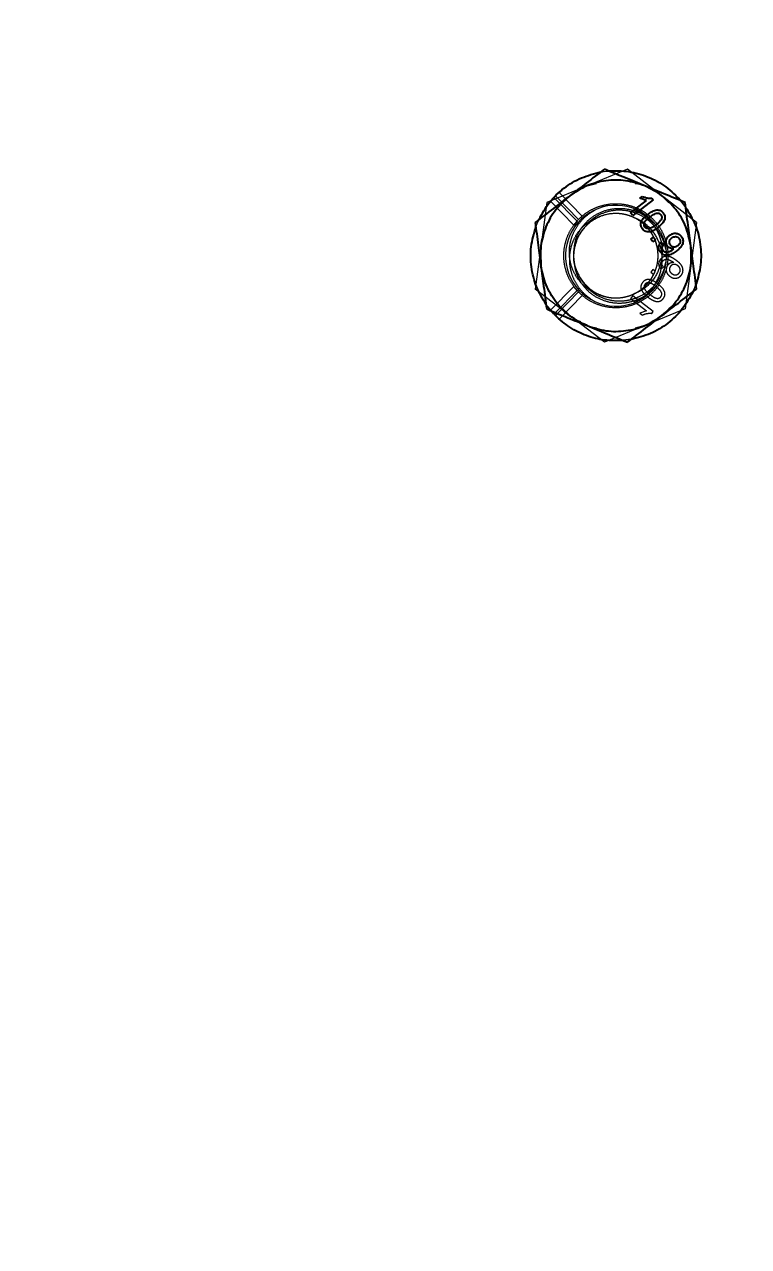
# Model space of a CAD drawing. Header units: millimetres. Extents: x 1293 to 41893, y 1011 to 26911.
# Drawn here: x 11029.2 to 11124.9, y 7258.8 to 7420.4 of the extents above; entities that cross this region are included whole.
import ezdxf

# ---------------------------------------------------------------- set-up
doc = ezdxf.new("R2010")
doc.units = ezdxf.units.MM
doc.header["$LTSCALE"] = 50
doc.linetypes.add('HIDDEN', pattern=[1.905, 1.27, -0.635])
doc.layers.add('CAPA_1', color=7, linetype='Continuous')
doc.layers.add('MAQUINAS', color=11, linetype='Continuous')
doc.styles.add('SLDTEXTSTYLE0', font='TXT', dxfattribs={"width": 0.75})
doc.dimstyles.new('SLDDIMSTYLE0', dxfattribs={"dimtxt": 100, "dimasz": 100, "dimexe": 0, "dimexo": 0.0625, "dimgap": 25, "dimtad": 2, "dimdec": 0, "dimlfac": 1.5, "dimrnd": 1e-09, "dimzin": 12, "dimdsep": 46, "dimtxsty": 'SLDTEXTSTYLE0', "dimsah": 1, "dimcen": 0.09, "dimadec": 0, "dimazin": 3, "dimtfac": 1, "dimtdec": 0, "dimtofl": 0, "dimtmove": 0, "dimatfit": 3, "dimfxl": 1, "dimfrac": 2, "dimtolj": 1, "dimtzin": 12, "dimarcsym": 0})

# ---------------------------------------------------------------- blocks, each defined once
blk = doc.blocks.new('_D_15')
at = {"layer": 'CAPA_1', "transparency": 16777216}
for p, q in [((6530.12, 8742.38), (6530.12, 9415.65)), ((16745.16, 6492), (16745.16, 9415.65)), ((6530.12, 9365.65), (16745.16, 9365.65))]:
    blk.add_line(p, q, dxfattribs=at)
for points in [[(6530.12, 9365.65), (6630.12, 9350.26), (6630.12, 9381.03)], [(16745.16, 9365.65), (16645.16, 9381.03), (16645.16, 9350.26)]]:
    blk.add_solid(points, dxfattribs=at)
at = {"layer": 'CAPA_1', "transparency": 16777216, "insert": (11452.92, 9494.55), "char_height": 100, "attachment_point": 1, "style": 'SLDTEXTSTYLE0'}
blk.add_mtext('15323', dxfattribs=at)

msp = doc.modelspace()

# ---------------------------------------------------------------- linework, layer by layer
at = {"layer": 'MAQUINAS', "linetype": 'HIDDEN', "lineweight": 18}
for p, q in [((11108.9181723, 7401.2894749), (11098.2433864, 7396.8869439)), ((11104.8888354, 7400.7665301), (11105.624484, 7400.951716)), ((11105.3893115, 7400.9203891), (11106.4281724, 7401.058774)), ((11105.8461342, 7400.9812417), (11106.968904, 7401.0407082)), ((11118.0682689, 7394.2461045), (11108.9181723, 7401.2894749)), ((11099.3909741, 7397.7601635), (11099.8797114, 7398.2254457)), ((11099.8797114, 7398.2254457), (11100.2735414, 7398.5150088)), ((11102.9368184, 7395.0937468), (11099.8797114, 7398.2254457)), ((11103.5807794, 7399.0882094), (11104.8274319, 7399.4202068)), ((11098.2433864, 7396.8869439), (11096.7186971, 7385.4410427)), ((11098.7465707, 7397.0507542), (11101.8257106, 7393.8964847)), ((11098.8799674, 7397.1494848), (11099.1951424, 7397.557182)), ((11099.1951424, 7397.557182), (11102.2522493, 7394.4254831)), ((11102.4443252, 7394.632312), (11099.3909741, 7397.7601635)), ((11113.4932206, 7397.7677897), (11114.404065, 7396.8541556)), ((11115.8069612, 7397.2824109), (11116.7408222, 7396.0672627)), ((11115.9842008, 7397.1176448), (11116.6234762, 7396.2871573)), ((11096.9441724, 7393.9993016), (11097.4768878, 7395.0627186)), ((11102.9368184, 7395.0937468), (11102.4443252, 7394.632312)), ((11103.0493011, 7395.1720003), (11102.9368184, 7395.0937468)), ((11111.611865, 7394.983687), (11111.4599748, 7395.1263843)), ((11096.6900398, 7393.1727744), (11096.8685021, 7393.8158245)), ((11096.7985936, 7393.6463179), (11097.1981793, 7394.6151903)), ((11102.2522493, 7394.4254831), (11101.8351512, 7393.8557399)), ((11118.0682689, 7394.2461045), (11116.5435796, 7382.8002033)), ((11097.8168498, 7392.4096247), (11097.4810417, 7391.1639933)), ((11116.9701162, 7392.4096247), (11117.3059478, 7391.1485744)), ((11097.8168498, 7387.2775225), (11097.4810182, 7388.5385729)), ((11113.8319053, 7388.2384033), (11114.0029633, 7388.9771368)), ((11114.9944313, 7388.981581), (11115.0594937, 7388.9289016)), ((11117.3059243, 7388.5231539), (11116.9701162, 7387.2775225)), ((11112.2928773, 7388.0113406), (11112.0250812, 7387.6634446)), ((11112.0250812, 7387.6634446), (11112.3729772, 7387.3956486)), ((11112.6407732, 7387.7435445), (11112.2928773, 7388.0113406)), ((11113.3823533, 7388.0591615), (11113.684939, 7388.3802779)), ((11105.8687937, 7378.3976723), (11096.7186971, 7385.4410427)), ((11098.7465707, 7382.636393), (11101.8257106, 7385.7906625)), ((11099.3884242, 7382.327963), (11102.2522493, 7385.2616642)), ((11101.8026469, 7385.8297361), (11102.5472904, 7384.967069)), ((11102.2522493, 7385.2616642), (11101.8257106, 7385.7906625)), ((11102.8740086, 7386.6282586), (11103.1913045, 7386.1857609)), ((11117.6740607, 7385.27872), (11117.3160585, 7384.6340312)), ((11117.9883724, 7386.0408293), (11117.5887867, 7385.0719569)), ((11118.1085578, 7386.5651135), (11117.7572533, 7385.4804365)), ((11102.4443252, 7385.0548352), (11099.6693157, 7382.2121167)), ((11102.9368184, 7384.5934005), (11099.8797114, 7381.4617015)), ((11109.6149166, 7384.5323812), (11109.3471205, 7384.1844853)), ((11109.3471205, 7384.1844853), (11111.4616755, 7382.5567873)), ((11112.3285049, 7382.4435719), (11109.6149166, 7384.5323812)), ((11111.2151416, 7384.4200893), (11111.6608104, 7384.7384209)), ((11099.4508481, 7381.8784456), (11098.1431571, 7383.4380913)), ((11098.7465707, 7382.636393), (11098.1634898, 7383.3999899)), ((11101.2937454, 7381.9193575), (11100.382901, 7382.8329916)), ((11116.5435796, 7382.8002033), (11105.8687937, 7378.3976723)), ((11111.4616755, 7382.5567873), (11110.5795623, 7382.2385401)), ((11110.5795623, 7382.2385401), (11110.9002788, 7381.9916656)), ((11112.1561112, 7382.2196138), (11112.3285049, 7382.4435719)), ((11111.2061866, 7380.5989378), (11109.9595341, 7380.2669404)), ((11109.4615071, 7378.786388), (11107.9194652, 7378.6387969)), ((11109.3976545, 7378.7667581), (11108.3587936, 7378.6283732))]:
    msp.add_line(p, q, dxfattribs=at)
at = {"layer": 'MAQUINAS', "linetype": 'Continuous', "lineweight": 25}
for p, q in [((11109.3471205, 7395.5026619), (11111.4616755, 7397.1303599)), ((11112.3285049, 7397.2435754), (11109.6149166, 7395.154766)), ((11110.5795623, 7397.4486071), (11110.9002788, 7397.6954816)), ((11111.4616755, 7397.1303599), (11110.5795623, 7397.4486071)), ((11112.1561112, 7397.4675334), (11112.3285049, 7397.2435754)), ((11109.6149166, 7395.154766), (11109.3471205, 7395.5026619)), ((11112.0250812, 7392.0237026), (11112.3729772, 7392.2914987)), ((11112.2928773, 7391.6758066), (11112.0250812, 7392.0237026)), ((11112.6407732, 7391.9436027), (11112.2928773, 7391.6758066)), ((11112.3729772, 7392.2914987), (11112.6407732, 7391.9436027)), ((11113.3823533, 7391.6279857), (11113.684939, 7391.3068694)), ((11114.9944313, 7390.7055662), (11115.0594937, 7390.7582456)), ((11099.1951424, 7382.1299652), (11098.7465707, 7382.636393)), ((11099.1951424, 7382.1299652), (11099.3884242, 7382.327963)), ((11099.3909741, 7381.9269837), (11099.6693157, 7382.2121167))]:
    msp.add_line(p, q, dxfattribs=at)
at = {"layer": 'MAQUINAS', "linetype": 'HIDDEN', "lineweight": 18}
msp.add_arc((11107.393483, 7389.8435736), 6.6666667, 37.587605897, 307.587605897, dxfattribs=at)
at = {"layer": 'MAQUINAS', "linetype": 'Continuous', "lineweight": 25}
for points in [[(11097.1981793, 7394.6151903), (11097.6335053, 7395.4001354), (11098.5041573, 7396.9700255), (11100.4701008, 7398.8377927), (11102.7787095, 7400.260401), (11104.5191108, 7400.700393), (11105.3893115, 7400.9203891)], [(11111.2061866, 7399.0882094), (11110.3737534, 7399.3601416), (11108.7088869, 7399.9040059), (11106.0597704, 7399.8558055), (11103.4904115, 7399.2088615), (11102.0259674, 7398.248147), (11101.2937454, 7397.7677897)], [(11106.4281724, 7401.058774), (11107.3256178, 7401.0742431), (11109.1205085, 7401.1051814), (11111.7210141, 7400.336508), (11114.1073334, 7399.0484984), (11115.3585783, 7397.7612627), (11115.9842008, 7397.1176448)], [(11117.3059243, 7391.1639933), (11117.1252078, 7392.0208677), (11116.7637749, 7393.7346165), (11115.3974738, 7396.0047186), (11113.5525245, 7397.9063767), (11111.9882992, 7398.6942652), (11111.2061866, 7399.0882094)], [(11101.2937454, 7397.7677897), (11100.6420286, 7397.1828474), (11099.338595, 7396.0129629), (11098.0557795, 7393.6946605), (11097.33137, 7391.1460584), (11097.4311512, 7389.3974554), (11097.4810417, 7388.5231539)], [(11116.6234762, 7396.2871573), (11117.0855955, 7395.5176814), (11118.0098342, 7393.9787295), (11118.6443963, 7391.3422889), (11118.7221069, 7388.631671), (11118.2329505, 7386.9044432), (11117.9883724, 7386.0408293)], [(11098.1634898, 7383.3999899), (11097.7013705, 7384.1694658), (11096.7771318, 7385.7084177), (11096.1425697, 7388.3448583), (11096.0648591, 7391.0554762), (11096.5540155, 7392.782704), (11096.7985936, 7393.6463179)], [(11113.4932206, 7381.9193575), (11114.1449374, 7382.5042998), (11115.448371, 7383.6741843), (11116.7311865, 7385.9924867), (11117.455596, 7388.5410888), (11117.3558148, 7390.2896918), (11117.3059243, 7391.1639933)], [(11103.5807794, 7380.5989378), (11102.7986668, 7380.9928821), (11101.2344415, 7381.7807706), (11099.3894922, 7383.6824287), (11098.0231911, 7385.9525307), (11097.6617582, 7387.6662795), (11097.4810417, 7388.5231539)], [(11117.5887867, 7385.0719569), (11117.1534607, 7384.2870118), (11116.2828087, 7382.7171218), (11114.3168652, 7380.8493545), (11112.0082565, 7379.4267462), (11110.2678552, 7378.9867542), (11109.3976545, 7378.7667581)], [(11108.3587936, 7378.6283732), (11107.5346194, 7378.6095217), (11105.886271, 7378.5718188), (11103.4803213, 7379.204995), (11101.237533, 7380.2817524), (11100.0064937, 7381.3785733), (11099.3909741, 7381.9269837)], [(11103.5807794, 7380.5989378), (11104.4132126, 7380.3270057), (11106.0780791, 7379.7831413), (11108.7271956, 7379.8313417), (11111.2965545, 7380.4782857), (11112.7609986, 7381.4390002), (11113.4932206, 7381.9193575)]]:
    msp.add_open_spline(points, degree=3, dxfattribs=at)
for points, knots in [([(11105.8687937, 7401.2894749), (11105.069132, 7400.673928), (11103.5681836, 7399.5185593), (11102.0180247, 7398.3253103), (11101.2937454, 7397.7677897)], [0, 0, 0, 0, 0.5327709195, 1, 1, 1, 1]), ([(11111.2061866, 7399.0882094), (11110.36122, 7399.4366934), (11108.5527566, 7400.1825459), (11106.8017037, 7400.904721), (11105.8687937, 7401.2894749)], [0, 0, 0, 0, 0.4672290805, 1, 1, 1, 1]), ([(11116.5435796, 7396.8869439), (11115.6106695, 7397.2716978), (11113.8596167, 7397.9938729), (11112.0511533, 7398.7397254), (11111.2061866, 7399.0882094)], [0, 0, 0, 0, 0.5327709195, 1, 1, 1, 1]), ([(11101.2937454, 7397.7677897), (11100.569466, 7397.2102691), (11099.0193071, 7396.0170201), (11097.5183587, 7394.8616514), (11096.7186971, 7394.2461045)], [0, 0, 0, 0, 0.46722908045, 1, 1, 1, 1]), ([(11110.9002788, 7397.6954816), (11111.1011585, 7397.6089344), (11111.5022234, 7397.4361391), (11111.9384003, 7397.4570807), (11112.1561112, 7397.4675334)], [0, 0, 0, 0, 0.5008657323, 1, 1, 1, 1]), ([(11117.3059243, 7391.1639933), (11117.1852369, 7392.0699979), (11116.9269324, 7394.0090994), (11116.676828, 7395.8866432), (11116.5435796, 7396.8869439)], [0, 0, 0, 0, 0.4672290805, 1, 1, 1, 1]), ([(11110.7140219, 7394.1958722), (11110.7586274, 7394.309799), (11110.8479036, 7394.5378188), (11111.1532042, 7394.9250017), (11111.4349211, 7395.1591299), (11111.6227189, 7395.3152042)], [0, 0, 0, 0, 0.249753552, 0.499871473, 1, 1, 1, 1]), ([(11111.2322137, 7393.6295232), (11111.195243, 7393.689268), (11111.1212812, 7393.8087905), (11111.1140474, 7394.0232656), (11111.1618834, 7394.2284416), (11111.3980279, 7394.578144), (11111.672258, 7394.7948288), (11111.8916022, 7394.9681451)], [0, 0, 0, 0, 0.1246963828, 0.2494616582, 0.3744323466, 0.4996371137, 1, 1, 1, 1]), ([(11111.6227189, 7395.3152042), (11111.7793839, 7395.4291806), (11112.0923273, 7395.6568523), (11112.5436849, 7395.8633217), (11112.9312042, 7395.9152329), (11113.2213777, 7395.8659335), (11113.4764386, 7395.7241125), (11113.6037609, 7395.5774831), (11113.6674852, 7395.5040957)], [0, 0, 0, 0, 0.2504817087, 0.5003455958, 0.6317049057, 0.7502211388, 0.8749866995, 1, 1, 1, 1]), ([(11111.8916022, 7394.9681451), (11112.0443414, 7395.0793551), (11112.2734369, 7395.2461605), (11112.6091179, 7395.4270372), (11112.7949239, 7395.4655112), (11112.8877046, 7395.4847228)], [0, 0, 0, 0, 0.5003723119, 0.7505151407, 1, 1, 1, 1]), ([(11113.3514499, 7395.2668843), (11113.3889593, 7395.2073251), (11113.4639766, 7395.0882093), (11113.4752487, 7394.8729313), (11113.4236624, 7394.6680622), (11113.1913608, 7394.3153457), (11112.915582, 7394.0981717), (11112.6949904, 7393.9244573)], [0, 0, 0, 0, 0.1247447425, 0.2494837578, 0.3744708184, 0.4996480989, 1, 1, 1, 1]), ([(11112.8877046, 7395.4847228), (11112.9322014, 7395.483113), (11113.0211663, 7395.4798943), (11113.1491807, 7395.4384949), (11113.2642253, 7395.3680917), (11113.3223715, 7395.3006242), (11113.3514499, 7395.2668843)], [0, 0, 0, 0, 0.2501584562, 0.5001555724, 0.7500324303, 1, 1, 1, 1]), ([(11113.6674852, 7395.5040957), (11113.721693, 7395.4234338), (11113.8300641, 7395.2621764), (11113.9038739, 7394.9755303), (11113.8801605, 7394.6808313), (11113.63263, 7394.1491032), (11113.2597065, 7393.830402), (11112.9616993, 7393.5757245)], [0, 0, 0, 0, 0.125373348, 0.2506437386, 0.375697515, 0.5011131747, 1, 1, 1, 1]), ([(11096.7186971, 7394.2461045), (11096.8519455, 7393.2458038), (11097.1020499, 7391.36826), (11097.3603544, 7389.4291585), (11097.4810417, 7388.5231539)], [0, 0, 0, 0, 0.5327709195, 1, 1, 1, 1]), ([(11110.9191073, 7393.3885067), (11110.8401255, 7393.5104695), (11110.7215014, 7393.6936472), (11110.6900854, 7393.946259), (11110.6939334, 7394.0898786), (11110.7073258, 7394.1605414), (11110.7140219, 7394.1958722)], [0, 0, 0, 0, 0.4987953461, 0.7491482596, 0.8745764119, 1, 1, 1, 1]), ([(11112.9616993, 7393.5757245), (11112.8052317, 7393.4617469), (11112.4926739, 7393.2340668), (11112.045296, 7393.0307359), (11111.6591001, 7392.9769615), (11111.368098, 7393.0233789), (11111.1096718, 7393.1683964), (11110.9826689, 7393.3150903), (11110.9191073, 7393.3885067)], [0, 0, 0, 0, 0.2504758129, 0.50034735438, 0.62576834083, 0.75017618309, 0.87496969665, 1, 1, 1, 1]), ([(11112.6949904, 7393.9244573), (11112.4713462, 7393.7565579), (11112.1917459, 7393.54665), (11111.7932053, 7393.4093203), (11111.5825717, 7393.4140253), (11111.3776935, 7393.4774177), (11111.280693, 7393.5788359), (11111.2322137, 7393.6295232)], [0, 0, 0, 0, 0.5004095025, 0.6256126137, 0.7505796735, 0.875343692, 1, 1, 1, 1]), ([(11114.2268077, 7391.1067488), (11114.1879497, 7391.1634096), (11114.1102599, 7391.2766931), (11114.0451725, 7391.4730774), (11114.0239106, 7391.6785599), (11114.0478675, 7391.8835946), (11114.1121174, 7392.0807719), (11114.2479697, 7392.3214536), (11114.4038577, 7392.4584235), (11114.5074354, 7392.5494313)], [0, 0, 0, 0, 0.1250740585, 0.2500636243, 0.3732612247, 0.5001992382, 0.6242961009, 0.7503685137, 1, 1, 1, 1]), ([(11114.6215081, 7391.2417657), (11114.5719641, 7391.3174443), (11114.4977333, 7391.4308318), (11114.4650124, 7391.6091653), (11114.4711049, 7391.7439651), (11114.5062771, 7391.8747936), (11114.5880829, 7392.0363181), (11114.6894314, 7392.1270455), (11114.7567495, 7392.1873087)], [0, 0, 0, 0, 0.24952054608, 0.37385078377, 0.49988878406, 0.6240955932, 0.75031544223, 1, 1, 1, 1]), ([(11114.5074354, 7392.5494313), (11114.628633, 7392.6301673), (11114.8112299, 7392.7518044), (11115.0951914, 7392.8191385), (11115.3141066, 7392.8253149), (11115.5275658, 7392.786209), (11115.7989645, 7392.6772031), (11115.9484408, 7392.5177029), (11116.0483597, 7392.4110834)], [0, 0, 0, 0, 0.2498688585, 0.3764535287, 0.5003476657, 0.6272386366, 0.7508240847, 1, 1, 1, 1]), ([(11114.7567495, 7392.1873087), (11114.8364994, 7392.2406644), (11114.9957893, 7392.3472354), (11115.2411005, 7392.3846799), (11115.4300109, 7392.3585573), (11115.610963, 7392.2904676), (11115.7097592, 7392.1866653), (11115.7762596, 7392.1167953)], [0, 0, 0, 0, 0.2502503989, 0.4998417518, 0.6295762977, 0.7506653539, 1, 1, 1, 1]), ([(11116.0483597, 7392.4110834), (11116.1007775, 7392.332148), (11116.2055974, 7392.174301), (11116.2750527, 7391.8954186), (11116.2763044, 7391.6103376), (11116.1726282, 7391.2438843), (11115.8853893, 7390.8555583), (11115.5922136, 7390.6194883), (11115.4452482, 7390.5011493)], [0, 0, 0, 0, 0.1250635897, 0.25008955759, 0.37511000523, 0.50016939956, 0.74944095238, 1, 1, 1, 1]), ([(11115.7762596, 7392.1167953), (11115.8252375, 7392.0386527), (11115.8984315, 7391.921874), (11115.9181156, 7391.7380991), (11115.9007192, 7391.6020559), (11115.8548323, 7391.4715847), (11115.7602709, 7391.3138546), (11115.6557044, 7391.2236428), (11115.5862299, 7391.1637056)], [0, 0, 0, 0, 0.2490168506, 0.3721383925, 0.4993654558, 0.6235619335, 0.7498926933, 1, 1, 1, 1]), ([(11113.2635783, 7390.3427865), (11113.1975955, 7390.4431432), (11113.098376, 7390.5940515), (11113.0476922, 7390.8295615), (11113.0473469, 7391.0681545), (11113.1426517, 7391.3609797), (11113.3023687, 7391.5388901), (11113.3823533, 7391.6279857)], [0, 0, 0, 0, 0.2498594906, 0.3757183909, 0.500481002, 0.7498462328, 1, 1, 1, 1]), ([(11115.4452482, 7390.5011493), (11115.278889, 7390.3798109), (11114.946736, 7390.1375464), (11114.4626115, 7389.9302445), (11114.048355, 7389.8969629), (11113.7432655, 7389.961601), (11113.4684414, 7390.1100248), (11113.3318851, 7390.2651776), (11113.2635783, 7390.3427865)], [0, 0, 0, 0, 0.2504849429, 0.5001185141, 0.6278991852, 0.7500923696, 0.8749936752, 1, 1, 1, 1]), ([(11113.684939, 7391.3068694), (11113.6358353, 7391.2485065), (11113.5471539, 7391.1431031), (11113.4809413, 7390.9804719), (11113.4726559, 7390.84939), (11113.4917826, 7390.7471951), (11113.5303125, 7390.650183), (11113.5704336, 7390.5939695), (11113.5904928, 7390.5658646)], [0, 0, 0, 0, 0.2764767993, 0.4993179598, 0.6237184282, 0.7494961879, 0.8747561628, 1, 1, 1, 1]), ([(11113.5904928, 7390.5658646), (11113.634703, 7390.5166172), (11113.7230862, 7390.4181637), (11113.9038962, 7390.3295782), (11114.1022919, 7390.2988859), (11114.4914633, 7390.3859676), (11114.7709768, 7390.5635776), (11114.9944313, 7390.7055662)], [0, 0, 0, 0, 0.1252073258, 0.2503100191, 0.3753386279, 0.50062014744, 1, 1, 1, 1]), ([(11115.0594937, 7390.7582456), (11114.9809943, 7390.7551846), (11114.8235025, 7390.7490433), (11114.5952117, 7390.8171995), (11114.3841843, 7390.929535), (11114.2791883, 7391.0477657), (11114.2268077, 7391.1067488)], [0, 0, 0, 0, 0.2489431768, 0.4994502947, 0.7502849385, 1, 1, 1, 1]), ([(11115.5862299, 7391.1637056), (11115.5104792, 7391.1125641), (11115.395866, 7391.0351855), (11115.2190255, 7390.986781), (11115.0813079, 7390.9802106), (11114.9474764, 7391.0039684), (11114.7773925, 7391.0738754), (11114.6839858, 7391.1744761), (11114.6215081, 7391.2417657)], [0, 0, 0, 0, 0.2499764907, 0.3782221672, 0.5003423322, 0.6274524307, 0.7508110927, 1, 1, 1, 1]), ([(11118.0682689, 7385.4410427), (11117.9350205, 7386.4413434), (11117.6849161, 7388.3188872), (11117.4266116, 7390.2579887), (11117.3059243, 7391.1639933)], [0, 0, 0, 0, 0.5327709195, 1, 1, 1, 1]), ([(11097.4810417, 7388.5231539), (11097.6017291, 7387.6171493), (11097.8600335, 7385.6780478), (11098.110138, 7383.800504), (11098.2433864, 7382.8002033)], [0, 0, 0, 0, 0.4672290805, 1, 1, 1, 1]), ([(11113.4932206, 7381.9193575), (11114.2175, 7382.4768781), (11115.7676589, 7383.6701271), (11117.2686073, 7384.8254958), (11118.0682689, 7385.4410427)], [0, 0, 0, 0, 0.4672290805, 1, 1, 1, 1]), ([(11098.2433864, 7382.8002033), (11099.1762964, 7382.4154494), (11100.9273493, 7381.6932743), (11102.7358127, 7380.9474218), (11103.5807794, 7380.5989378)], [0, 0, 0, 0, 0.5327709195, 1, 1, 1, 1]), ([(11103.5807794, 7380.5989378), (11104.425746, 7380.2504538), (11106.2342094, 7379.5046013), (11107.9852623, 7378.7824262), (11108.9181723, 7378.3976723)], [0, 0, 0, 0, 0.4672290805, 1, 1, 1, 1]), ([(11108.9181723, 7378.3976723), (11109.717834, 7379.0132192), (11111.2187824, 7380.1685879), (11112.7689413, 7381.3618369), (11113.4932206, 7381.9193575)], [0, 0, 0, 0, 0.5327709195, 1, 1, 1, 1])]:
    msp.add_open_spline(points, degree=3, knots=knots, dxfattribs=at)
at = {"layer": 'MAQUINAS', "linetype": 'HIDDEN', "lineweight": 18}
for points, knots in [([(11109.9595341, 7399.4202068), (11110.4049953, 7399.3549012), (11110.8846567, 7399.2845818), (11111.293037, 7399.0429161), (11111.3221548, 7399.0256852)], [0, 0, 0, 0, 0.9286993414, 1, 1, 1, 1]), ([(11101.405877, 7397.836959), (11101.3763957, 7397.8203577), (11100.9629169, 7397.5875228), (11100.6621879, 7397.2072836), (11100.382901, 7396.8541556)], [0, 0, 0, 0, 0.0713006586, 1, 1, 1, 1]), ([(11105.3858625, 7384.6328133), (11104.9848033, 7384.7804721), (11104.1826796, 7385.0757915), (11103.1435969, 7385.8432388), (11102.2966563, 7386.801714), (11101.7457516, 7387.7940054), (11101.4305783, 7388.7082182), (11101.2764669, 7389.484072), (11101.2235476, 7390.2515847), (11101.2647435, 7391.0172543), (11101.4375116, 7391.9752582), (11101.837406, 7393.0830928), (11102.5728441, 7394.2331241), (11103.5172668, 7395.2233496), (11104.2875447, 7395.6942997), (11104.6726087, 7395.929729)], [0, 0, 0, 0, 0.0884668769, 0.1769349396, 0.2650834494, 0.3527000474, 0.4108611917, 0.4655161139, 0.5166218898, 0.5704007078, 0.6244579723, 0.7185525523, 0.81300073, 0.9065185289, 1, 1, 1, 1]), ([(11105.3858625, 7395.0543339), (11104.9848032, 7394.9066751), (11104.1826786, 7394.6113553), (11103.1435947, 7393.8439067), (11102.2966538, 7392.8854297), (11101.7457495, 7391.8931372), (11101.4305768, 7390.9789238), (11101.2764659, 7390.2030685), (11101.2235475, 7389.4355541), (11101.2647446, 7388.6698828), (11101.4375142, 7387.71188), (11101.8374093, 7386.6040484), (11102.5728463, 7385.4540206), (11103.5172678, 7384.463797), (11104.287545, 7383.9928473), (11104.6726087, 7383.7574182)], [0, 0, 0, 0, 0.0884668865, 0.1769351419, 0.2650838059, 0.3527003763, 0.4108615403, 0.4655165562, 0.5166224947, 0.5704014015, 0.6244587627, 0.7185529977, 0.8130008929, 0.906518615, 1, 1, 1, 1]), ([(11101.8574282, 7390.5747784), (11101.9004831, 7390.966465), (11101.9855361, 7391.740224), (11102.4972896, 7393.0565669), (11103.4406243, 7394.3726811), (11104.9012607, 7395.4574737), (11106.568501, 7396.0558236), (11108.3345667, 7396.173547), (11110.0627881, 7395.7866624), (11111.5647114, 7395.01524), (11112.3300995, 7394.254264), (11112.6762937, 7393.9100654)], [0, 0, 0, 0, 0.0816770766, 0.1613492895, 0.2910353615, 0.4131480043, 0.5342211749, 0.6547649167, 0.7763458984, 0.8988385446, 1, 1, 1, 1]), ([(11102.9684938, 7386.4373978), (11103.1326264, 7386.2411579), (11103.542688, 7385.7508808), (11104.1409893, 7385.2828252), (11104.6891411, 7384.9527675), (11105.0748609, 7384.7560275), (11105.5627342, 7384.557652), (11105.9303631, 7384.4505682), (11106.13171, 7384.4038593), (11106.1320492, 7384.4037806), (11106.1325532, 7384.4036638), (11106.1334653, 7384.4034524), (11106.1351334, 7384.4030662), (11106.1382369, 7384.402349), (11106.1441773, 7384.4009806), (11106.1560564, 7384.3982616), (11106.181328, 7384.3925517), (11106.2394332, 7384.3797915), (11106.4169533, 7384.3434267), (11107.0178038, 7384.2478524), (11107.6990006, 7384.2452558), (11108.3598405, 7384.3402356), (11108.7401182, 7384.4185237), (11109.1661246, 7384.541038), (11109.5424031, 7384.6851688), (11109.770663, 7384.789903), (11109.9991441, 7384.9018552), (11110.2897552, 7385.0612215), (11110.6891265, 7385.3271609), (11111.0642469, 7385.6263745), (11111.3934024, 7385.9386988), (11111.7145703, 7386.295567), (11112.0429307, 7386.7303349), (11112.2959857, 7387.1558325), (11112.4359491, 7387.4427045), (11112.5418566, 7387.6746197), (11112.6656326, 7387.9824512), (11112.8058324, 7388.441508), (11112.9061501, 7388.9109346), (11112.9690165, 7389.4126204), (11112.9849601, 7389.9122993), (11112.9575769, 7390.373604), (11112.8995187, 7390.8060157), (11112.8371029, 7391.0998662), (11112.749207, 7391.4342875), (11112.6471833, 7391.756139), (11112.4734437, 7392.1754693), (11112.2912738, 7392.5346109), (11112.1114702, 7392.8366645), (11111.8222717, 7393.2637476), (11111.3631788, 7393.8062507), (11110.6971276, 7394.3730275), (11110.0379175, 7394.7782992), (11109.4219166, 7395.0585387), (11108.8354527, 7395.2504065), (11108.2446425, 7395.3727828), (11107.6445767, 7395.432728), (11106.6081378, 7395.4253911), (11105.1287407, 7395.0707918), (11103.511006, 7394.0015636), (11102.2993128, 7392.4522144), (11102.0047233, 7391.2005912), (11101.8574282, 7390.5747784)], [0, 0, 0, 0, 0.0250181883, 0.0625043282, 0.0735656807, 0.0876807921, 0.1048486746, 0.1250681255, 0.1250787568, 0.1250871491, 0.1251022213, 0.1251294094, 0.125178832, 0.1252698684, 0.125441304, 0.1257757255, 0.1264631056, 0.1279781912, 0.1316008208, 0.1442047338, 0.1875360975, 0.1974839401, 0.2095747319, 0.2255205806, 0.2408316255, 0.2489794706, 0.2501029724, 0.2657459023, 0.2813887344, 0.297031469, 0.3126741063, 0.3257637971, 0.3440051523, 0.3659348712, 0.3741056704, 0.3752512632, 0.3908998935, 0.4065483237, 0.4221965547, 0.4378445877, 0.4559978031, 0.471063821, 0.4830415611, 0.4986922062, 0.5004339714, 0.516900789, 0.5317007681, 0.5448335999, 0.5562990104, 0.5660967609, 0.5953223527, 0.6255550819, 0.6513442881, 0.6708386829, 0.691703801, 0.7116257019, 0.7298008683, 0.7506497044, 0.8129869103, 0.8753243613, 0.9376620577, 1, 1, 1, 1]), ([(11114.0027488, 7390.7165286), (11113.925923, 7391.027867), (11113.7722596, 7391.6505914), (11113.4082025, 7392.4465697), (11112.9856702, 7393.1470439), (11112.49416, 7393.7821453), (11111.7086151, 7394.5542812), (11110.8905939, 7395.0878446), (11110.1662299, 7395.4113683), (11109.7630618, 7395.561619), (11109.3212782, 7395.6917526), (11108.4649807, 7395.8700424), (11107.1715113, 7395.9072581), (11105.5365054, 7395.4750179), (11104.2161062, 7394.7431721), (11103.6450821, 7394.0352145), (11103.4329393, 7393.772199)], [0, 0, 0, 0, 0.0699445517, 0.1398998037, 0.1901690215, 0.2485203331, 0.3148406799, 0.4301932483, 0.4591565249, 0.4881451827, 0.5241409113, 0.5596623757, 0.6791892646, 0.8023255082, 0.926561352, 1, 1, 1, 1]), ([(11109.7902977, 7383.6226634), (11110.4804933, 7384.0368883), (11111.6676587, 7384.7493727), (11112.9211767, 7386.4951862), (11113.505688, 7388.2204148), (11113.565069, 7390.1526611), (11113.0581207, 7392.0548177), (11111.9439982, 7393.5704783), (11110.7316078, 7394.4970834), (11110.0255701, 7394.7933323), (11109.6725423, 7394.9414605)], [0, 0, 0, 0, 0.165811144, 0.2852021632, 0.4396746029, 0.5380471625, 0.6848578323, 0.8410056245, 0.9205008014, 1, 1, 1, 1]), ([(11109.7902977, 7396.0644838), (11110.4813899, 7395.6502314), (11111.6700961, 7394.9377007), (11112.9137351, 7393.1921802), (11113.5188205, 7391.517412), (11113.5030352, 7390.3528965), (11113.4973378, 7389.9325903)], [0, 0, 0, 0, 0.31468294427, 0.54126720419, 0.8344305175, 1, 1, 1, 1]), ([(11101.8574282, 7389.1123689), (11101.8990451, 7388.7291877), (11101.9813861, 7387.971046), (11102.4749452, 7386.6757229), (11103.3869162, 7385.3752203), (11104.8007769, 7384.2884732), (11106.4186198, 7383.6681353), (11108.1412592, 7383.5054673), (11109.8412462, 7383.8273104), (11111.4304311, 7384.5662592), (11112.2610432, 7385.3735103), (11112.6762937, 7385.7770819)], [0, 0, 0, 0, 0.0799042432, 0.15809424, 0.2857393539, 0.4052041152, 0.5237797068, 0.641696608, 0.76043172, 0.8802318669, 1, 1, 1, 1]), ([(11114.0027488, 7388.9706186), (11113.9249077, 7388.6557796), (11113.7692139, 7388.026054), (11113.3981722, 7387.2203943), (11112.9658551, 7386.510417), (11112.4601437, 7385.8658732), (11111.6538584, 7385.0884329), (11110.816321, 7384.5571424), (11110.078334, 7384.2404783), (11109.6545045, 7384.0898686), (11109.1764807, 7383.9595124), (11108.2659303, 7383.7972665), (11106.9338433, 7383.810938), (11105.5508766, 7384.228252), (11104.5518686, 7384.7984837), (11103.7165251, 7385.4467773), (11103.2550515, 7386.0579084), (11102.9684938, 7386.4373978)], [0, 0, 0, 0, 0.0672791616, 0.1345684682, 0.1832742045, 0.2398605892, 0.3042907162, 0.4153851036, 0.4432539397, 0.4711471074, 0.5087972308, 0.5460795612, 0.6631849891, 0.7817759735, 0.8417042154, 0.9017042756, 1, 1, 1, 1]), ([(11113.497338, 7389.7545565), (11113.3652239, 7389.0614029), (11113.0913519, 7387.6244976), (11111.9392044, 7386.1170231), (11110.7324625, 7385.1900005), (11110.025855, 7384.8937938), (11109.6725423, 7384.7456867)], [0, 0, 0, 0, 0.315900386, 0.6548605588, 0.8274259144, 1, 1, 1, 1]), ([(11114.0027488, 7388.9706186), (11113.9214256, 7388.5422086), (11113.7587789, 7387.6853861), (11113.339629, 7386.7894455), (11113.0005919, 7386.2323073), (11112.8169746, 7385.9621383), (11112.6204799, 7385.7013089), (11112.4527122, 7385.4998584), (11112.2924404, 7385.3206312), (11111.9943705, 7385.0039843), (11111.6935361, 7384.7544758), (11111.4599748, 7384.5607629)], [0, 0, 0, 0, 0.2499521683, 0.4999058112, 0.5624707111, 0.6250342165, 0.6875963471, 0.7501571225, 0.7756704072, 0.8258353255, 1, 1, 1, 1]), ([(11113.2635783, 7389.3443607), (11113.1975987, 7389.2440034), (11113.0983212, 7389.0929987), (11113.0476661, 7388.8574699), (11113.047391, 7388.618883), (11113.1426492, 7388.326167), (11113.3023679, 7388.148257), (11113.3823533, 7388.0591615)], [0, 0, 0, 0, 0.2498591948, 0.3759561592, 0.5004815934, 0.749846529, 1, 1, 1, 1]), ([(11115.4452482, 7389.1859979), (11115.2788887, 7389.3073361), (11114.9467351, 7389.5496002), (11114.4625058, 7389.7569513), (11114.0482306, 7389.7901779), (11113.7431628, 7389.7254897), (11113.4684411, 7389.5771225), (11113.331885, 7389.4219697), (11113.2635783, 7389.3443607)], [0, 0, 0, 0, 0.2504849259, 0.5001184801, 0.6280398823, 0.7500923866, 0.8749936837, 1, 1, 1, 1]), ([(11113.684939, 7388.3802779), (11113.6357822, 7388.4386716), (11113.5470905, 7388.5440291), (11113.4807579, 7388.7069523), (11113.4729548, 7388.837658), (11113.4965842, 7388.9749388), (11113.5529737, 7389.0628141), (11113.5904928, 7389.1212826)], [0, 0, 0, 0, 0.27707427386, 0.49991402738, 0.62483428487, 0.75038084812, 1, 1, 1, 1]), ([(11113.5904928, 7389.1212826), (11113.634703, 7389.17053), (11113.7230862, 7389.2689835), (11113.9038962, 7389.357569), (11114.1022919, 7389.3882613), (11114.4914633, 7389.3011796), (11114.7709768, 7389.1235696), (11114.9944313, 7388.981581)], [0, 0, 0, 0, 0.1252073258, 0.2503100191, 0.3753386279, 0.5006201474, 1, 1, 1, 1]), ([(11114.2268077, 7388.5803984), (11114.2066401, 7388.5526625), (11114.1663035, 7388.4971883), (11114.1006918, 7388.3766429), (11114.0446931, 7388.2142767), (11114.0240315, 7388.0083757), (11114.0478866, 7387.8033446), (11114.1121758, 7387.6062556), (11114.248055, 7387.3656175), (11114.4038556, 7387.2287251), (11114.5074354, 7387.1377159)], [0, 0, 0, 0, 0.0626107389, 0.1252263593, 0.2501941382, 0.3735862588, 0.5002863049, 0.6245798583, 0.750412027, 1, 1, 1, 1]), ([(11115.0594937, 7388.9289016), (11114.9808032, 7388.9319592), (11114.8225081, 7388.9381098), (11114.5939752, 7388.8693734), (11114.3833418, 7388.7568232), (11114.2789323, 7388.6391465), (11114.2268077, 7388.5803984)], [0, 0, 0, 0, 0.2495404591, 0.5019797072, 0.7513717736, 1, 1, 1, 1]), ([(11115.5862299, 7388.5234416), (11115.5104791, 7388.5745842), (11115.3959589, 7388.6519016), (11115.2191396, 7388.7003422), (11115.0815431, 7388.7069514), (11114.9476023, 7388.6832158), (11114.7774806, 7388.613363), (11114.6839864, 7388.5126702), (11114.6215081, 7388.4453815)], [0, 0, 0, 0, 0.2499766017, 0.3779151287, 0.5003420213, 0.627106401, 0.7508109821, 1, 1, 1, 1]), ([(11116.0483597, 7387.2760638), (11116.1007775, 7387.3549992), (11116.2055974, 7387.5128462), (11116.2750527, 7387.7917286), (11116.2763044, 7388.0768096), (11116.1726282, 7388.4432629), (11115.8853893, 7388.8315889), (11115.5922136, 7389.0676589), (11115.4452482, 7389.1859979)], [0, 0, 0, 0, 0.1250635897, 0.25008955759, 0.37511000523, 0.50016939956, 0.74944095238, 1, 1, 1, 1]), ([(11115.7762596, 7387.5703519), (11115.8252404, 7387.6484941), (11115.8983808, 7387.76518), (11115.9181068, 7387.9489354), (11115.9007731, 7388.0848698), (11115.8548862, 7388.2154479), (11115.7603639, 7388.3732126), (11115.6557043, 7388.4635046), (11115.5862299, 7388.5234416)], [0, 0, 0, 0, 0.249017166, 0.3718446563, 0.4993648037, 0.6232259433, 0.7498923764, 1, 1, 1, 1]), ([(11114.6215081, 7388.4453815), (11114.5719639, 7388.3697029), (11114.4977968, 7388.2564131), (11114.4650199, 7388.0781024), (11114.4710719, 7387.9434033), (11114.5062284, 7387.8124571), (11114.5880054, 7387.6509051), (11114.6894334, 7387.5601026), (11114.7567495, 7387.4998385)], [0, 0, 0, 0, 0.2495203093, 0.3735284255, 0.4998883672, 0.623789863, 0.7503156792, 1, 1, 1, 1]), ([(11114.5074354, 7387.1377159), (11114.6286332, 7387.0569815), (11114.8113277, 7386.9352818), (11115.0953101, 7386.8679873), (11115.3143477, 7386.8618511), (11115.5276932, 7386.9009748), (11115.7990547, 7387.0100361), (11115.9484415, 7387.1694434), (11116.0483597, 7387.2760638)], [0, 0, 0, 0, 0.2498687718, 0.3766540303, 0.5003478215, 0.6274593765, 0.7508241712, 1, 1, 1, 1]), ([(11114.7567495, 7387.4998385), (11114.8364993, 7387.4464823), (11114.9957888, 7387.3399105), (11115.2409901, 7387.3024888), (11115.4299009, 7387.328557), (11115.6108839, 7387.3966034), (11115.7097583, 7387.5004837), (11115.7762596, 7387.5703519)], [0, 0, 0, 0, 0.25025022803, 0.49984141065, 0.62928839712, 0.75066552405, 1, 1, 1, 1]), ([(11110.9191073, 7386.2986405), (11110.8408044, 7386.1767427), (11110.7231999, 7385.9936626), (11110.6825267, 7385.7045065), (11110.7035233, 7385.5623537), (11110.7140219, 7385.4912751)], [0, 0, 0, 0, 0.49903631309, 0.7495101716, 1, 1, 1, 1]), ([(11110.7140219, 7385.4912751), (11110.7586274, 7385.3773483), (11110.8479036, 7385.1493284), (11111.1532042, 7384.7621455), (11111.4349211, 7384.5280173), (11111.6227189, 7384.371943)], [0, 0, 0, 0, 0.249753552, 0.499871473, 1, 1, 1, 1]), ([(11112.9616993, 7386.1114227), (11112.8052314, 7386.2254126), (11112.4926731, 7386.4531174), (11112.0449908, 7386.6564342), (11111.6587415, 7386.7104066), (11111.3678214, 7386.6635508), (11111.1096696, 7386.5187652), (11110.9826682, 7386.3720618), (11110.9191073, 7386.2986405)], [0, 0, 0, 0, 0.2504715078, 0.5003387545, 0.6261880614, 0.750180477, 0.8749718456, 1, 1, 1, 1]), ([(11111.2322137, 7386.057624), (11111.195243, 7385.9978792), (11111.1212812, 7385.8783567), (11111.1140474, 7385.6638816), (11111.1618834, 7385.4587056), (11111.3980279, 7385.1090033), (11111.672258, 7384.8923184), (11111.8916022, 7384.7190021)], [0, 0, 0, 0, 0.12469638283, 0.2494616582, 0.37443234657, 0.49963711369, 1, 1, 1, 1]), ([(11112.6949904, 7385.7626899), (11112.4713462, 7385.9305893), (11112.1917459, 7386.1404973), (11111.7932053, 7386.2778269), (11111.5825717, 7386.2731219), (11111.3776935, 7386.2097296), (11111.280693, 7386.1083113), (11111.2322137, 7386.057624)], [0, 0, 0, 0, 0.5004095025, 0.6256126137, 0.7505796735, 0.875343692, 1, 1, 1, 1]), ([(11113.3514499, 7384.4202629), (11113.3889593, 7384.4798221), (11113.4639766, 7384.5989379), (11113.4752487, 7384.8142159), (11113.4236624, 7385.019085), (11113.1913608, 7385.3718015), (11112.915582, 7385.5889755), (11112.6949904, 7385.7626899)], [0, 0, 0, 0, 0.1247447425, 0.2494837578, 0.3744708184, 0.4996480989, 1, 1, 1, 1]), ([(11113.6674852, 7384.1830515), (11113.721693, 7384.2637134), (11113.8300641, 7384.4249709), (11113.9038739, 7384.7116169), (11113.8801605, 7385.0063159), (11113.63263, 7385.538044), (11113.2597065, 7385.8567452), (11112.9616993, 7386.1114227)], [0, 0, 0, 0, 0.125373348, 0.2506437386, 0.375697515, 0.5011131747, 1, 1, 1, 1]), ([(11111.6227189, 7384.371943), (11111.7793842, 7384.2579665), (11112.0923284, 7384.0302944), (11112.5437969, 7383.8237741), (11112.93134, 7383.7719059), (11113.2214883, 7383.8212779), (11113.4764389, 7383.9630342), (11113.603761, 7384.1096639), (11113.6674852, 7384.1830515)], [0, 0, 0, 0, 0.2504815493, 0.5003452774, 0.6318664681, 0.7502212978, 0.8749867791, 1, 1, 1, 1]), ([(11111.8916022, 7384.7190021), (11112.0443414, 7384.6077921), (11112.2734369, 7384.4409867), (11112.6091179, 7384.26011), (11112.7949239, 7384.221636), (11112.8877046, 7384.2024244)], [0, 0, 0, 0, 0.5003723119, 0.7505151407, 1, 1, 1, 1]), ([(11112.8877046, 7384.2024244), (11112.9321765, 7384.2040539), (11113.0210916, 7384.207312), (11113.1494793, 7384.2484163), (11113.2441974, 7384.3080379), (11113.3094416, 7384.36852), (11113.3374468, 7384.4030149), (11113.3514499, 7384.4202629)], [0, 0, 0, 0, 0.2500549443, 0.4999486155, 0.749722078, 0.8748570557, 1, 1, 1, 1]), ([(11110.9002788, 7381.9916656), (11111.1011585, 7382.0782128), (11111.5022234, 7382.2510081), (11111.9384003, 7382.2300665), (11112.1561112, 7382.2196138)], [0, 0, 0, 0, 0.50086573232, 1, 1, 1, 1]), ([(11114.404065, 7382.8329916), (11114.1247781, 7382.4798636), (11113.8240491, 7382.0996244), (11113.4105703, 7381.8667895), (11113.381089, 7381.8501882)], [0, 0, 0, 0, 0.9286993414, 1, 1, 1, 1]), ([(11104.8274319, 7380.2669404), (11104.3819707, 7380.332246), (11103.9023093, 7380.4025654), (11103.493929, 7380.6442311), (11103.4648112, 7380.661462)], [0, 0, 0, 0, 0.9286993414, 1, 1, 1, 1])]:
    msp.add_open_spline(points, degree=3, knots=knots, dxfattribs=at)
for points in [[(11101.8257106, 7385.7906625), (11101.5861558, 7386.1613856), (11101.1070461, 7386.9028317), (11100.6741936, 7388.1629614), (11100.4735508, 7389.4741525), (11100.5311146, 7390.8017828), (11100.8397796, 7392.0934363), (11101.389541, 7393.302625), (11102.1598397, 7394.3846567), (11103.1224674, 7395.2998425), (11104.2420269, 7396.0145353), (11105.4773872, 7396.5024791), (11106.7831534, 7396.745743), (11108.1113461, 7396.7353889), (11109.4131611, 7396.471797), (11110.6407637, 7395.964653), (11111.7490459, 7395.2325918), (11112.6972842, 7394.3025127), (11113.4506359, 7393.2085912), (11113.9814193, 7391.9910231), (11114.270131, 7390.6945477), (11114.3061623, 7389.3668034), (11114.0881892, 7388.0565779), (11113.6242212, 7386.8120151), (11112.9313062, 7385.6788458), (11112.0349069, 7384.6987093), (11110.9679549, 7383.9076147), (11109.7696781, 7383.3346526), (11108.4840214, 7383.0007937), (11107.1585444, 7382.9186138), (11105.8407627, 7383.0899825), (11104.5835338, 7383.5128949), (11103.416499, 7384.1557929), (11102.7683831, 7384.7551545), (11102.4443252, 7385.0548352)], [(11102.9684938, 7386.4373978), (11102.5891975, 7387.0677471), (11101.8306047, 7388.3284455), (11101.7201213, 7390.5891054), (11102.4249888, 7392.6990338), (11103.8992245, 7394.3842204), (11105.9019566, 7395.3754615), (11108.1326909, 7395.5252393), (11110.2506369, 7394.8098421), (11111.9336788, 7393.3384307), (11112.9254811, 7391.3349314), (11113.0751585, 7389.1044415), (11112.3596018, 7386.9862849), (11110.8889292, 7385.3038411), (11108.882634, 7384.3098573), (11106.662589, 7384.1683076), (11104.505449, 7384.8535348), (11103.4808122, 7385.9094435), (11102.9684938, 7386.4373978)], [(11112.6762937, 7393.9100654), (11112.9235981, 7393.5482065), (11113.4182069, 7392.8244889), (11113.8682395, 7391.5823257), (11114.101023, 7390.2818217), (11114.0355068, 7389.4076863), (11114.0027488, 7388.9706186)], [(11102.9684938, 7386.4373978), (11102.7613467, 7386.7404981), (11102.3470523, 7387.3466986), (11101.9700959, 7388.3871597), (11101.7751118, 7389.4764881), (11101.8299894, 7390.2086816), (11101.8574282, 7390.5747784)]]:
    msp.add_open_spline(points, degree=3, dxfattribs=at)

# ---------------------------------------------------------------- dimensions: what is measured, and where the dimension line sits
at = {"layer": 'CAPA_1'}
dim = msp.add_linear_dim(base=(16745.1618891, 9365.6463094), p1=(6530.1246702, 8678.8772747), p2=(16745.1618891, 6428.5014528), dimstyle='SLDDIMSTYLE0', dxfattribs=at)
dim.commit()
dim.dimension.update_dxf_attribs({"geometry": '_D_15', "text_midpoint": (11637.6432797, 9365.6463094), "dimtype": 160})

doc.saveas('drawing.dxf')
